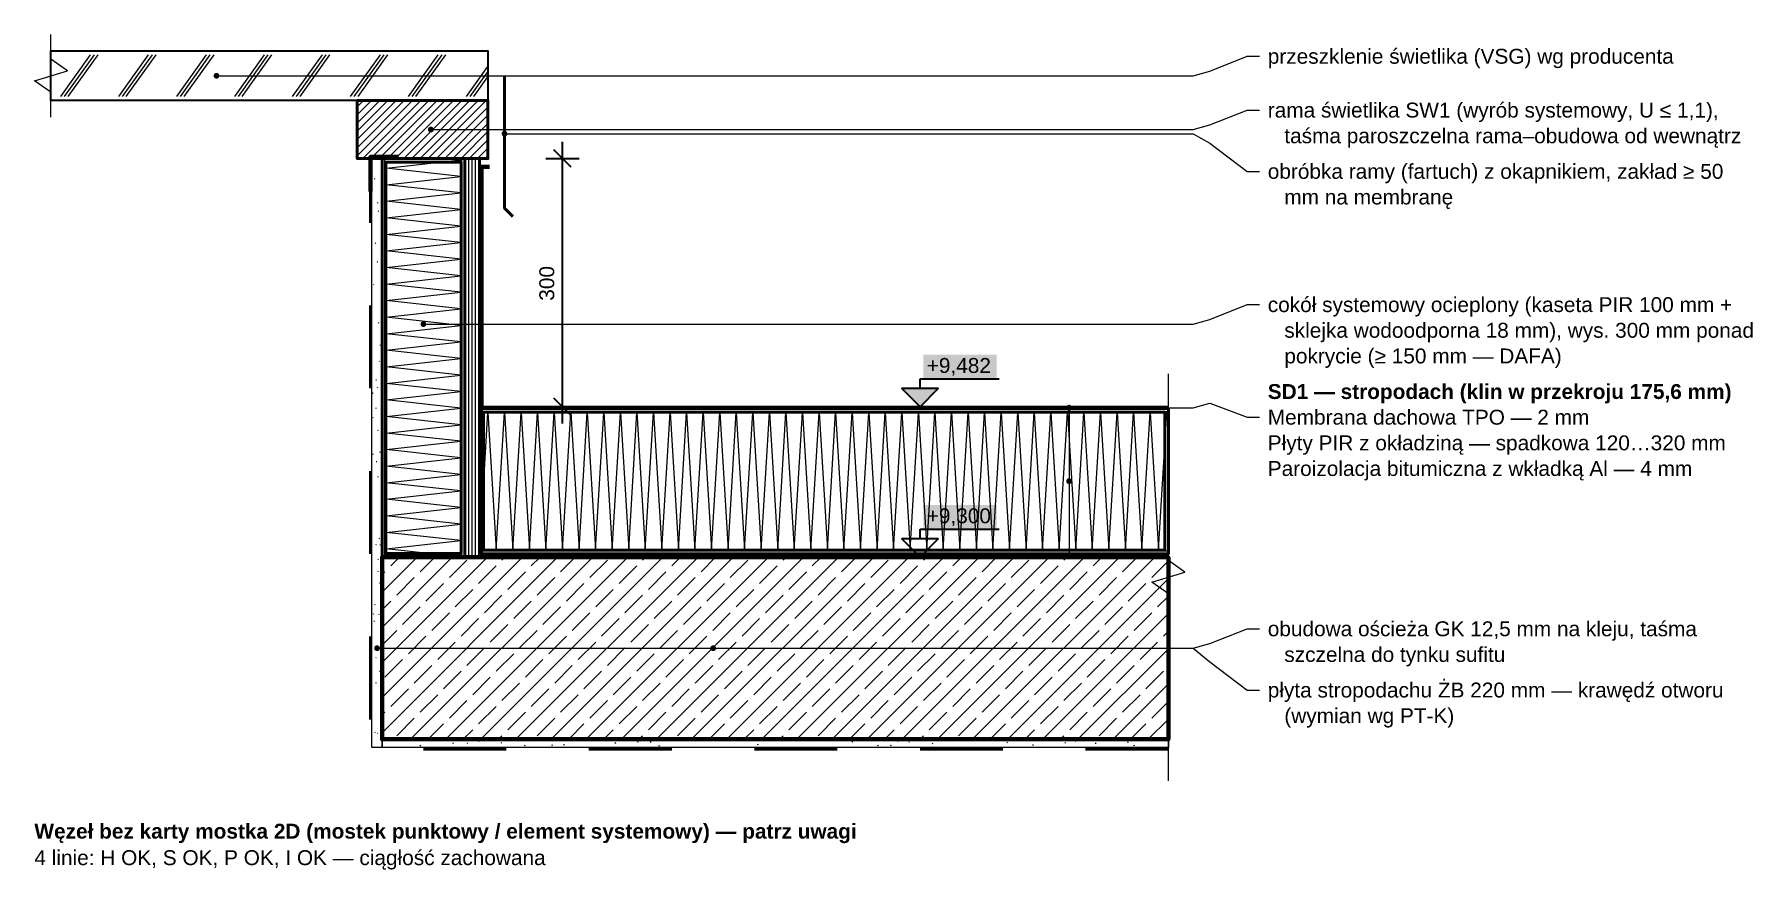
# Model space of a CAD drawing. Header units: metres. Extents: x -0.4 to 23.8, y -0.4 to 0.7.
# Drawn here: x 21.68 to 23.756, y -0.377 to 0.632 of the extents above.
import ezdxf

# ---------------------------------------------------------------- set-up
doc = ezdxf.new("R2010")
doc.units = ezdxf.units.M
doc.linetypes.add('KRESKOWA', pattern=[5.25, 4.2, -1.05])
for name, color, linetype, lineweight, true_color in [('A-DET-HYDRO', 5, 'Continuous', 50, 0x1565c0), ('A-DET-IZOL', 30, 'Continuous', 35, 0xef6c00), ('A-DET-PARO', 6, 'Continuous', 35, 0x7b1fa2), ('A-DET-SZCZEL', 1, 'KRESKOWA', 35, 0xd32f2f)]:
    doc.layers.add(name, color=color, linetype=linetype, lineweight=lineweight, true_color=true_color)
for name, color, linetype, lineweight in [('A-DET-OBROBKI', 7, 'Continuous', 35), ('A-DET-OPIS', 2, 'Continuous', 25), ('A-DET-PRZERWA', 8, 'Continuous', 25), ('A-DET-TASMA', 6, 'Continuous', 50), ('A-KRESKOWANIE', 8, 'Continuous', 18), ('A-MASKA', 7, 'Continuous', 18), ('A-OPISY', 2, 'Continuous', 25), ('A-RZEDNE', 1, 'Continuous', 25), ('A-SCIANY-IZOL', 4, 'Continuous', 35), ('A-SCIANY-KONSTR', 7, 'Continuous', 50), ('A-SCIANY-WYK', 8, 'Continuous', 18), ('A-WARSTWY', 8, 'Continuous', 25), ('A-WYMIARY', 1, 'Continuous', 25)]:
    doc.layers.add(name, color=color, linetype=linetype, lineweight=lineweight)
doc.styles.add('PL_ARIAL', font='arial.ttf')
doc.styles.add('PL_ARIAL_B', font='arialbd.ttf')

msp = doc.modelspace()

# ---------------------------------------------------------------- hatches: boundary and pattern name
at = {"layer": 'A-MASKA', "true_color": 0xffffff}
for points in [[(22.7544, 0.2146), (22.8431, 0.2146), (22.8431, 0.2446), (22.7544, 0.2446)], [(22.7544, 0.033), (22.8431, 0.033), (22.8431, 0.063), (22.7544, 0.063)]]:
    msp.add_hatch(color=7, dxfattribs=at).paths.add_polyline_path(points)
at = {"layer": 'A-OPISY', "true_color": 0x000000}
for points in [[(21.9039, 0.5816), (21.9038, 0.5825), (21.9034, 0.5833), (21.9029, 0.5841), (21.9021, 0.5846), (21.9013, 0.585), (21.9004, 0.5851), (21.8995, 0.585), (21.8986, 0.5846), (21.8979, 0.5841), (21.8974, 0.5833), (21.897, 0.5825), (21.8969, 0.5816), (21.897, 0.5807), (21.8974, 0.5798), (21.8979, 0.5791), (21.8986, 0.5785), (21.8995, 0.5782), (21.9004, 0.5781), (21.9013, 0.5782), (21.9021, 0.5785), (21.9029, 0.5791), (21.9034, 0.5798), (21.9038, 0.5807)], [(22.1629, 0.5166), (22.1628, 0.5175), (22.1624, 0.5183), (22.1619, 0.5191), (22.1611, 0.5196), (22.1603, 0.52), (22.1594, 0.5201), (22.1585, 0.52), (22.1576, 0.5196), (22.1569, 0.5191), (22.1564, 0.5183), (22.156, 0.5175), (22.1559, 0.5166), (22.156, 0.5157), (22.1564, 0.5148), (22.1569, 0.5141), (22.1576, 0.5135), (22.1585, 0.5132), (22.1594, 0.5131), (22.1603, 0.5132), (22.1611, 0.5135), (22.1619, 0.5141), (22.1624, 0.5148), (22.1628, 0.5157)], [(22.2519, 0.5116), (22.2518, 0.5125), (22.2514, 0.5133), (22.2509, 0.5141), (22.2501, 0.5146), (22.2493, 0.515), (22.2484, 0.5151), (22.2475, 0.515), (22.2466, 0.5146), (22.2459, 0.5141), (22.2454, 0.5133), (22.245, 0.5125), (22.2449, 0.5116), (22.245, 0.5107), (22.2454, 0.5098), (22.2459, 0.5091), (22.2466, 0.5085), (22.2475, 0.5082), (22.2484, 0.5081), (22.2493, 0.5082), (22.2501, 0.5085), (22.2509, 0.5091), (22.2514, 0.5098), (22.2518, 0.5107)], [(22.1539, 0.2816), (22.1538, 0.2825), (22.1534, 0.2833), (22.1529, 0.2841), (22.1521, 0.2846), (22.1513, 0.285), (22.1504, 0.2851), (22.1495, 0.285), (22.1486, 0.2846), (22.1479, 0.2841), (22.1474, 0.2833), (22.147, 0.2825), (22.1469, 0.2816), (22.147, 0.2807), (22.1474, 0.2798), (22.1479, 0.2791), (22.1486, 0.2785), (22.1495, 0.2782), (22.1504, 0.2781), (22.1513, 0.2782), (22.1521, 0.2785), (22.1529, 0.2791), (22.1534, 0.2798), (22.1538, 0.2807)], [(22.9339, 0.1806), (22.9338, 0.1815), (22.9334, 0.1823), (22.9329, 0.1831), (22.9321, 0.1836), (22.9313, 0.184), (22.9304, 0.1841), (22.9295, 0.184), (22.9286, 0.1836), (22.9279, 0.1831), (22.9274, 0.1823), (22.927, 0.1815), (22.9269, 0.1806), (22.927, 0.1797), (22.9274, 0.1788), (22.9279, 0.1781), (22.9286, 0.1775), (22.9295, 0.1772), (22.9304, 0.1771), (22.9313, 0.1772), (22.9321, 0.1775), (22.9329, 0.1781), (22.9334, 0.1788), (22.9338, 0.1797)], [(22.9339, 0.0918), (22.9338, 0.0927), (22.9334, 0.0935), (22.9329, 0.0943), (22.9321, 0.0948), (22.9313, 0.0952), (22.9304, 0.0953), (22.9295, 0.0952), (22.9286, 0.0948), (22.9279, 0.0943), (22.9274, 0.0935), (22.927, 0.0927), (22.9269, 0.0918), (22.927, 0.0909), (22.9274, 0.09), (22.9279, 0.0893), (22.9286, 0.0888), (22.9295, 0.0884), (22.9304, 0.0883), (22.9313, 0.0884), (22.9321, 0.0888), (22.9329, 0.0893), (22.9334, 0.09), (22.9338, 0.0909)], [(22.9339, 0.002), (22.9338, 0.0029), (22.9334, 0.0037), (22.9329, 0.0045), (22.9321, 0.005), (22.9313, 0.0054), (22.9304, 0.0055), (22.9295, 0.0054), (22.9286, 0.005), (22.9279, 0.0045), (22.9274, 0.0037), (22.927, 0.0029), (22.9269, 0.002), (22.927, 0.0011), (22.9274, 0.0002), (22.9279, -0.0005), (22.9286, -0.001), (22.9295, -0.0014), (22.9304, -0.0015), (22.9313, -0.0014), (22.9321, -0.001), (22.9329, -0.0005), (22.9334, 0.0002), (22.9338, 0.0011)], [(22.0979, -0.11), (22.0978, -0.1091), (22.0974, -0.1082), (22.0969, -0.1075), (22.0961, -0.107), (22.0953, -0.1066), (22.0944, -0.1065), (22.0935, -0.1066), (22.0926, -0.107), (22.0919, -0.1075), (22.0914, -0.1082), (22.091, -0.1091), (22.0909, -0.11), (22.091, -0.1109), (22.0914, -0.1118), (22.0919, -0.1125), (22.0926, -0.113), (22.0935, -0.1134), (22.0944, -0.1135), (22.0953, -0.1134), (22.0961, -0.113), (22.0969, -0.1125), (22.0974, -0.1118), (22.0978, -0.1109)], [(22.5039, -0.11), (22.5038, -0.1091), (22.5034, -0.1082), (22.5029, -0.1075), (22.5021, -0.107), (22.5013, -0.1066), (22.5004, -0.1065), (22.4995, -0.1066), (22.4986, -0.107), (22.4979, -0.1075), (22.4974, -0.1082), (22.497, -0.1091), (22.4969, -0.11), (22.497, -0.1109), (22.4974, -0.1118), (22.4979, -0.1125), (22.4986, -0.113), (22.4995, -0.1134), (22.5004, -0.1135), (22.5013, -0.1134), (22.5021, -0.113), (22.5029, -0.1125), (22.5034, -0.1118), (22.5038, -0.1109)]]:
    msp.add_hatch(color=7, dxfattribs=at).paths.add_polyline_path(points)
at = {"layer": 'A-RZEDNE', "true_color": 0x000000}
msp.add_hatch(color=7, dxfattribs=at).paths.add_polyline_path([(22.7504, 0.1816), (22.7724, 0.2036), (22.7284, 0.2036)])

# ---------------------------------------------------------------- linework, layer by layer
at = {"layer": 'A-DET-HYDRO', "linetype": 'Continuous', "lineweight": 70, "ltscale": 0.01, "true_color": 0x1565c0, "flags": 128}
for points in [[(23.0504, 0.1806), (22.2204, 0.1806), (22.2204, 0.4716), (22.2304, 0.4716)], [(22.2184, 0.1806), (23.0504, 0.1806)]]:
    msp.add_lwpolyline(points, dxfattribs=at)
at = {"layer": 'A-DET-IZOL', "lineweight": 50, "ltscale": 0.01, "true_color": 0xef6c00}
for points in [[(22.1959, 0.4771), (22.1959, 0.0045), (22.1049, 0.0045), (22.1049, 0.4771)], [(23.0459, 0.1751), (23.0459, 0.0085), (22.2229, 0.0085), (22.2229, 0.1751)]]:
    msp.add_lwpolyline(points, close=True, dxfattribs=at)
at = {"layer": 'A-DET-OBROBKI', "lineweight": 50, "ltscale": 0.01, "true_color": 0x000000}
msp.add_lwpolyline([(22.2484, 0.5816), (22.2484, 0.4216), (22.2584, 0.4116)], dxfattribs=at)
at = {"layer": 'A-DET-PARO', "linetype": 'Continuous', "lineweight": 50, "ltscale": 0.01, "true_color": 0x7b1fa2, "flags": 128}
for points in [[(23.0504, 0.002), (22.2204, 0.002), (22.2204, 0.2216)], [(22.2184, 0.002), (23.0504, 0.002)]]:
    msp.add_lwpolyline(points, dxfattribs=at)
at = {"layer": 'A-DET-PRZERWA', "lineweight": 25, "ltscale": 0.01, "true_color": 0x000000}
for points in [[(21.7004, 0.5316), (21.7004, 0.5616), (21.6804, 0.5756), (21.7204, 0.5876), (21.7004, 0.6016), (21.7004, 0.6316)], [(23.0504, -0.27), (23.0504, -0.0442), (23.0304, -0.0302), (23.0704, -0.0182), (23.0504, -0.0042), (23.0504, 0.2216)]]:
    msp.add_lwpolyline(points, dxfattribs=at)
at = {"layer": 'A-DET-SZCZEL', "linetype": 'KRESKOWA', "lineweight": 50, "ltscale": 0.01, "true_color": 0xd32f2f, "flags": 128}
msp.add_lwpolyline([(23.0504, -0.232), (22.0864, -0.232), (22.0864, 0.4616)], dxfattribs=at)
at = {"layer": 'A-DET-TASMA', "linetype": 'Continuous', "lineweight": 100, "ltscale": 0.01, "true_color": 0x7b1fa2, "flags": 128}
msp.add_lwpolyline([(22.0864, 0.4416), (22.0864, 0.4836), (22.1204, 0.4836)], dxfattribs=at)
at = {"layer": 'A-KRESKOWANIE', "lineweight": 25, "ltscale": 0.01}
for points in [[(21.7124, 0.5564), (21.7484, 0.6068)], [(21.7169, 0.5564), (21.7529, 0.6068)], [(21.7214, 0.5564), (21.7574, 0.6068)], [(21.7824, 0.5564), (21.8184, 0.6068)], [(21.7869, 0.5564), (21.8229, 0.6068)], [(21.7914, 0.5564), (21.8274, 0.6068)], [(21.8524, 0.5564), (21.8884, 0.6068)], [(21.8569, 0.5564), (21.8929, 0.6068)], [(21.8614, 0.5564), (21.8974, 0.6068)], [(21.9224, 0.5564), (21.9584, 0.6068)], [(21.9269, 0.5564), (21.9629, 0.6068)], [(21.9314, 0.5564), (21.9674, 0.6068)], [(21.9924, 0.5564), (22.0284, 0.6068)], [(21.9969, 0.5564), (22.0329, 0.6068)], [(22.0014, 0.5564), (22.0374, 0.6068)], [(22.0624, 0.5564), (22.0984, 0.6068)], [(22.0669, 0.5564), (22.1029, 0.6068)], [(22.0714, 0.5564), (22.1074, 0.6068)], [(22.1324, 0.5564), (22.1684, 0.6068)], [(22.1369, 0.5564), (22.1729, 0.6068)], [(22.1414, 0.5564), (22.1774, 0.6068)], [(22.2024, 0.5564), (22.2284, 0.5928)], [(22.2069, 0.5564), (22.2284, 0.5865)], [(22.2114, 0.5564), (22.2284, 0.5802)], [(22.0704, 0.4848), (22.1372, 0.5516)], [(22.0704, 0.4947), (22.1273, 0.5516)], [(22.0704, 0.5046), (22.1174, 0.5516)], [(22.0704, 0.5145), (22.1075, 0.5516)], [(22.0704, 0.5244), (22.0976, 0.5516)], [(22.0704, 0.5343), (22.0877, 0.5516)], [(22.0704, 0.5442), (22.0778, 0.5516)], [(22.0771, 0.4816), (22.1471, 0.5516)], [(22.087, 0.4816), (22.157, 0.5516)], [(22.0969, 0.4816), (22.1669, 0.5516)], [(22.1068, 0.4816), (22.1768, 0.5516)], [(22.1167, 0.4816), (22.1867, 0.5516)], [(22.1266, 0.4816), (22.1966, 0.5516)], [(22.1365, 0.4816), (22.2065, 0.5516)], [(22.1464, 0.4816), (22.2164, 0.5516)], [(22.1563, 0.4816), (22.2263, 0.5516)], [(22.1662, 0.4816), (22.2284, 0.5438)], [(22.1761, 0.4816), (22.2284, 0.5339)], [(22.186, 0.4816), (22.2284, 0.524)], [(22.1959, 0.4816), (22.2284, 0.5141)], [(22.2058, 0.4816), (22.2284, 0.5042)], [(22.1039, 0), (22.1039, 0.4816)], [(22.1954, 0), (22.1054, 0.01), (22.1954, 0.02), (22.1054, 0.03), (22.1954, 0.04), (22.1054, 0.05), (22.1954, 0.06), (22.1054, 0.07), (22.1954, 0.08), (22.1054, 0.09), (22.1954, 0.1), (22.1054, 0.11), (22.1954, 0.12), (22.1054, 0.13), (22.1954, 0.14), (22.1054, 0.15), (22.1954, 0.16), (22.1054, 0.17), (22.1954, 0.18), (22.1054, 0.19), (22.1954, 0.2), (22.1054, 0.21), (22.1954, 0.22), (22.1054, 0.23), (22.1954, 0.24), (22.1054, 0.25), (22.1954, 0.26), (22.1054, 0.27), (22.1954, 0.28), (22.1054, 0.29), (22.1954, 0.3), (22.1054, 0.31), (22.1954, 0.32), (22.1054, 0.33), (22.1954, 0.34), (22.1054, 0.35), (22.1954, 0.36), (22.1054, 0.37), (22.1954, 0.38), (22.1054, 0.39), (22.1954, 0.4), (22.1054, 0.41), (22.1954, 0.42), (22.1054, 0.43), (22.1954, 0.44), (22.1054, 0.45), (22.1954, 0.46), (22.1054, 0.47), (22.1954, 0.48), (22.1812, 0.4816)], [(22.1969, 0), (22.1969, 0.4816)], [(22.2014, 0), (22.2014, 0.4816)], [(22.2054, 0), (22.2054, 0.4816)], [(22.2094, 0), (22.2094, 0.4816)], [(22.2134, 0), (22.2134, 0.4816)], [(22.2157, 0.4816), (22.2284, 0.4943)], [(22.2174, 0), (22.2174, 0.4816)], [(22.2256, 0.4816), (22.2284, 0.4844)], [(22.0918, 0.4566), (22.0918, 0.4574)], [(22.0954, 0.4277), (22.0954, 0.4285)], [(22.0959, 0.4175), (22.0964, 0.4182)], [(22.0922, 0.379), (22.0927, 0.3796)], [(22.0952, 0.3564), (22.0945, 0.3567)], [(22.0906, 0.3289), (22.0901, 0.3295)], [(22.0964, 0.2828), (22.0964, 0.2836)], [(22.0985, 0.2557), (22.0986, 0.2565)], [(22.0975, 0.2363), (22.0968, 0.2367)], [(22.0929, 0.2141), (22.0937, 0.2143)], [(22.0896, 0.1979), (22.089, 0.1985)], [(22.0952, 0.2046), (22.0949, 0.2054)], [(22.0896, 0.1682), (22.0891, 0.1689)], [(22.0929, 0.1799), (22.0936, 0.1804)], [(22.2184, 0.1761), (23.0504, 0.1761)], [(22.2184, 0.009), (22.2184, 0.009), (22.2284, 0.1746), (22.2384, 0.009), (22.2484, 0.1746), (22.2584, 0.009), (22.2684, 0.1746), (22.2784, 0.009), (22.2884, 0.1746), (22.2984, 0.009), (22.3084, 0.1746), (22.3184, 0.009), (22.3284, 0.1746), (22.3384, 0.009), (22.3484, 0.1746), (22.3584, 0.009), (22.3684, 0.1746), (22.3784, 0.009), (22.3884, 0.1746), (22.3984, 0.009), (22.4084, 0.1746), (22.4184, 0.009), (22.4284, 0.1746), (22.4384, 0.009), (22.4484, 0.1746), (22.4584, 0.009), (22.4684, 0.1746), (22.4784, 0.009), (22.4884, 0.1746), (22.4984, 0.009), (22.5084, 0.1746), (22.5184, 0.009), (22.5284, 0.1746), (22.5384, 0.009), (22.5484, 0.1746), (22.5584, 0.009), (22.5684, 0.1746), (22.5784, 0.009), (22.5884, 0.1746), (22.5984, 0.009), (22.6084, 0.1746), (22.6184, 0.009), (22.6284, 0.1746), (22.6384, 0.009), (22.6484, 0.1746), (22.6584, 0.009), (22.6684, 0.1746), (22.6784, 0.009), (22.6884, 0.1746), (22.6984, 0.009), (22.7084, 0.1746), (22.7184, 0.009), (22.7284, 0.1746), (22.7384, 0.009), (22.7484, 0.1746), (22.7584, 0.009), (22.7684, 0.1746), (22.7784, 0.009), (22.7884, 0.1746), (22.7984, 0.009), (22.8084, 0.1746), (22.8184, 0.009), (22.8284, 0.1746), (22.8384, 0.009), (22.8484, 0.1746), (22.8584, 0.009), (22.8684, 0.1746), (22.8784, 0.009), (22.8884, 0.1746), (22.8984, 0.009), (22.9084, 0.1746), (22.9184, 0.009), (22.9284, 0.1746), (22.9384, 0.009), (22.9484, 0.1746), (22.9584, 0.009), (22.9684, 0.1746), (22.9784, 0.009), (22.9884, 0.1746), (22.9984, 0.009), (23.0084, 0.1746), (23.0184, 0.009), (23.0284, 0.1746), (23.0384, 0.009), (23.0484, 0.1746), (23.0504, 0.1415)], [(22.0957, 0.1528), (22.0954, 0.1536)], [(22.0986, 0.1264), (22.0979, 0.1269)], [(22.09, 0.1239), (22.0894, 0.1244)], [(22.0934, 0.1155), (22.0942, 0.1157)], [(22.0954, 0.0969), (22.0961, 0.0973)], [(22.0977, 0.0223), (22.0971, 0.0227)], [(22.0934, 0.015), (22.0939, 0.0157)], [(22.0985, 0.0143), (22.0983, 0.0151)], [(22.1004, -0.2121), (22.3125, 0)], [(22.1004, -0.1697), (22.2701, 0)], [(22.1004, -0.1273), (22.2277, 0)], [(22.1004, -0.0849), (22.1852, 0)], [(22.1004, -0.0424), (22.1428, 0)], [(22.111, -0.0106), (22.1216, 0)], [(22.1349, -0.22), (22.3549, 0)], [(22.1463, -0.0177), (22.164, 0)], [(22.1774, -0.22), (22.3974, 0)], [(22.2184, 0.0075), (23.0504, 0.0075)], [(22.2198, -0.22), (22.4398, 0)], [(22.2453, -0.0035), (22.2489, 0)], [(22.2622, -0.22), (22.4822, 0)], [(22.2807, -0.0106), (22.2913, 0)], [(22.3047, -0.22), (22.5247, 0)], [(22.3161, -0.0177), (22.3337, 0)], [(22.3471, -0.22), (22.5671, 0)], [(22.3895, -0.22), (22.6095, 0)], [(22.415, -0.0035), (22.4186, 0)], [(22.4319, -0.22), (22.6519, 0)], [(22.4504, -0.0106), (22.461, 0)], [(22.4744, -0.22), (22.6944, 0)], [(22.4858, -0.0177), (22.5034, 0)], [(22.5168, -0.22), (22.7368, 0)], [(22.5592, -0.22), (22.7792, 0)], [(22.5848, -0.0035), (22.5883, 0)], [(22.6016, -0.22), (22.8216, 0)], [(22.6201, -0.0106), (22.6307, 0)], [(22.6441, -0.22), (22.8641, 0)], [(22.6555, -0.0177), (22.6731, 0)], [(22.6865, -0.22), (22.9065, 0)], [(22.7289, -0.22), (22.9489, 0)], [(22.7545, -0.0035), (22.758, 0)], [(22.7713, -0.22), (22.9913, 0)], [(22.7898, -0.0106), (22.8004, 0)], [(22.8138, -0.22), (23.0338, 0)], [(22.8252, -0.0177), (22.8428, 0)], [(22.9242, -0.0035), (22.9277, 0)], [(22.9595, -0.0106), (22.9701, 0)], [(22.9949, -0.0177), (23.0126, 0)], [(22.0956, -0.0027), (22.0961, -0.0021)], [(22.0957, -0.0176), (22.0961, -0.0169)], [(22.1004, -0.0212), (22.1039, -0.0177)], [(22.1817, -0.0247), (22.2029, -0.0035)], [(22.2171, -0.0318), (22.2383, -0.0106)], [(22.2524, -0.0389), (22.2736, -0.0177)], [(22.3514, -0.0247), (22.3726, -0.0035)], [(22.3868, -0.0318), (22.408, -0.0106)], [(22.4221, -0.0389), (22.4433, -0.0177)], [(22.5211, -0.0247), (22.5423, -0.0035)], [(22.5565, -0.0318), (22.5777, -0.0106)], [(22.5918, -0.0389), (22.613, -0.0177)], [(22.6908, -0.0247), (22.712, -0.0035)], [(22.7262, -0.0318), (22.7474, -0.0106)], [(22.7615, -0.0389), (22.7827, -0.0177)], [(22.8605, -0.0247), (22.8817, -0.0035)], [(22.8959, -0.0318), (22.9171, -0.0106)], [(22.9312, -0.0389), (22.9524, -0.0177)], [(23.0302, -0.0247), (23.0504, -0.0046)], [(22.0968, -0.0313), (22.0975, -0.031)], [(22.1181, -0.046), (22.1393, -0.0247)], [(22.1534, -0.053), (22.1746, -0.0318)], [(22.1888, -0.0601), (22.21, -0.0389)], [(22.2878, -0.046), (22.309, -0.0247)], [(22.3231, -0.053), (22.3443, -0.0318)], [(22.3585, -0.0601), (22.3797, -0.0389)], [(22.4575, -0.046), (22.4787, -0.0247)], [(22.4928, -0.053), (22.514, -0.0318)], [(22.5282, -0.0601), (22.5494, -0.0389)], [(22.6272, -0.046), (22.6484, -0.0247)], [(22.6625, -0.053), (22.6837, -0.0318)], [(22.6979, -0.0601), (22.7191, -0.0389)], [(22.7969, -0.046), (22.8181, -0.0247)], [(22.8322, -0.053), (22.8535, -0.0318)], [(22.8562, -0.22), (23.0504, -0.0258)], [(22.8676, -0.0601), (22.8888, -0.0389)], [(22.9666, -0.046), (22.9878, -0.0247)], [(23.0019, -0.053), (23.0232, -0.0318)], [(22.092, -0.0579), (22.0918, -0.0571)], [(22.1004, -0.0636), (22.111, -0.053)], [(22.1251, -0.0813), (22.1463, -0.0601)], [(22.2241, -0.0672), (22.2453, -0.046)], [(22.2595, -0.0742), (22.2807, -0.053)], [(22.2948, -0.0813), (22.3161, -0.0601)], [(22.3938, -0.0672), (22.415, -0.046)], [(22.4292, -0.0742), (22.4504, -0.053)], [(22.4645, -0.0813), (22.4858, -0.0601)], [(22.5635, -0.0672), (22.5848, -0.046)], [(22.5989, -0.0742), (22.6201, -0.053)], [(22.6343, -0.0813), (22.6555, -0.0601)], [(22.7332, -0.0672), (22.7545, -0.046)], [(22.7686, -0.0742), (22.7898, -0.053)], [(22.804, -0.0813), (22.8252, -0.0601)], [(22.903, -0.0672), (22.9242, -0.046)], [(22.9383, -0.0742), (22.9595, -0.053)], [(22.9737, -0.0813), (22.9949, -0.0601)], [(23.0373, -0.0601), (23.0504, -0.047)], [(22.0904, -0.0691), (22.0899, -0.0685)], [(22.0903, -0.0771), (22.0911, -0.0771)], [(22.0967, -0.0694), (22.0968, -0.0686)], [(22.1605, -0.0884), (22.1817, -0.0672)], [(22.1958, -0.0955), (22.2171, -0.0742)], [(22.2312, -0.1025), (22.2524, -0.0813)], [(22.3302, -0.0884), (22.3514, -0.0672)], [(22.3656, -0.0955), (22.3868, -0.0742)], [(22.4009, -0.1025), (22.4221, -0.0813)], [(22.4999, -0.0884), (22.5211, -0.0672)], [(22.5353, -0.0955), (22.5565, -0.0742)], [(22.5706, -0.1025), (22.5918, -0.0813)], [(22.6696, -0.0884), (22.6908, -0.0672)], [(22.705, -0.0955), (22.7262, -0.0742)], [(22.7403, -0.1025), (22.7615, -0.0813)], [(22.8393, -0.0884), (22.8605, -0.0672)], [(22.8747, -0.0955), (22.8959, -0.0742)], [(22.8986, -0.22), (23.0504, -0.0682)], [(22.91, -0.1025), (22.9312, -0.0813)], [(23.009, -0.0884), (23.0302, -0.0672)], [(22.1004, -0.1061), (22.1181, -0.0884)], [(22.1322, -0.1167), (22.1534, -0.0955)], [(22.1676, -0.1237), (22.1888, -0.1025)], [(22.2666, -0.1096), (22.2878, -0.0884)], [(22.3019, -0.1167), (22.3231, -0.0955)], [(22.3373, -0.1237), (22.3585, -0.1025)], [(22.4363, -0.1096), (22.4575, -0.0884)], [(22.4716, -0.1167), (22.4928, -0.0955)], [(22.507, -0.1237), (22.5282, -0.1025)], [(22.606, -0.1096), (22.6272, -0.0884)], [(22.6413, -0.1167), (22.6625, -0.0955)], [(22.6767, -0.1237), (22.6979, -0.1025)], [(22.7757, -0.1096), (22.7969, -0.0884)], [(22.811, -0.1167), (22.8322, -0.0955)], [(22.8464, -0.1237), (22.8676, -0.1025)], [(22.9454, -0.1096), (22.9666, -0.0884)], [(22.9807, -0.1167), (23.0019, -0.0955)], [(23.0161, -0.1237), (23.0373, -0.1025)], [(23.0444, -0.0955), (23.0504, -0.0894)], [(22.0927, -0.1214), (22.0935, -0.1212)], [(22.0951, -0.1079), (22.0943, -0.1077)], [(22.1039, -0.145), (22.1251, -0.1237)], [(22.2029, -0.1308), (22.2241, -0.1096)], [(22.2383, -0.1379), (22.2595, -0.1167)], [(22.2736, -0.145), (22.2948, -0.1237)], [(22.3726, -0.1308), (22.3938, -0.1096)], [(22.408, -0.1379), (22.4292, -0.1167)], [(22.4433, -0.145), (22.4645, -0.1237)], [(22.5423, -0.1308), (22.5635, -0.1096)], [(22.5777, -0.1379), (22.5989, -0.1167)], [(22.613, -0.145), (22.6343, -0.1237)], [(22.712, -0.1308), (22.7332, -0.1096)], [(22.7474, -0.1379), (22.7686, -0.1167)], [(22.7827, -0.145), (22.804, -0.1237)], [(22.8817, -0.1308), (22.903, -0.1096)], [(22.9171, -0.1379), (22.9383, -0.1167)], [(22.941, -0.22), (23.0504, -0.1107)], [(22.9524, -0.145), (22.9737, -0.1237)], [(22.0975, -0.1378), (22.0983, -0.1375)], [(22.1393, -0.152), (22.1605, -0.1308)], [(22.1746, -0.1591), (22.1958, -0.1379)], [(22.21, -0.1662), (22.2312, -0.145)], [(22.309, -0.152), (22.3302, -0.1308)], [(22.3443, -0.1591), (22.3656, -0.1379)], [(22.3797, -0.1662), (22.4009, -0.145)], [(22.4787, -0.152), (22.4999, -0.1308)], [(22.514, -0.1591), (22.5353, -0.1379)], [(22.5494, -0.1662), (22.5706, -0.145)], [(22.6484, -0.152), (22.6696, -0.1308)], [(22.6837, -0.1591), (22.705, -0.1379)], [(22.7191, -0.1662), (22.7403, -0.145)], [(22.8181, -0.152), (22.8393, -0.1308)], [(22.8535, -0.1591), (22.8747, -0.1379)], [(22.8888, -0.1662), (22.91, -0.145)], [(22.9878, -0.152), (23.009, -0.1308)], [(23.0232, -0.1591), (23.0444, -0.1379)], [(22.0935, -0.152), (22.0935, -0.1512)], [(22.111, -0.1803), (22.1322, -0.1591)], [(22.2453, -0.1732), (22.2666, -0.152)], [(22.2807, -0.1803), (22.3019, -0.1591)], [(22.415, -0.1732), (22.4363, -0.152)], [(22.4504, -0.1803), (22.4716, -0.1591)], [(22.5848, -0.1732), (22.606, -0.152)], [(22.6201, -0.1803), (22.6413, -0.1591)], [(22.7545, -0.1732), (22.7757, -0.152)], [(22.7898, -0.1803), (22.811, -0.1591)], [(22.9242, -0.1732), (22.9454, -0.152)], [(22.9595, -0.1803), (22.9807, -0.1591)], [(22.9835, -0.22), (23.0504, -0.1531)], [(22.1463, -0.1874), (22.1676, -0.1662)], [(22.1817, -0.1945), (22.2029, -0.1732)], [(22.2171, -0.2015), (22.2383, -0.1803)], [(22.3161, -0.1874), (22.3373, -0.1662)], [(22.3514, -0.1945), (22.3726, -0.1732)], [(22.3868, -0.2015), (22.408, -0.1803)], [(22.4858, -0.1874), (22.507, -0.1662)], [(22.5211, -0.1945), (22.5423, -0.1732)], [(22.5565, -0.2015), (22.5777, -0.1803)], [(22.6555, -0.1874), (22.6767, -0.1662)], [(22.6908, -0.1945), (22.712, -0.1732)], [(22.7262, -0.2015), (22.7474, -0.1803)], [(22.8252, -0.1874), (22.8464, -0.1662)], [(22.8605, -0.1945), (22.8817, -0.1732)], [(22.8959, -0.2015), (22.9171, -0.1803)], [(22.9949, -0.1874), (23.0161, -0.1662)], [(23.0302, -0.1945), (23.0504, -0.1743)], [(22.1004, -0.1909), (22.1039, -0.1874)], [(22.1181, -0.2157), (22.1393, -0.1945)], [(22.1562, -0.22), (22.1746, -0.2015)], [(22.2524, -0.2086), (22.2736, -0.1874)], [(22.2878, -0.2157), (22.309, -0.1945)], [(22.3259, -0.22), (22.3443, -0.2015)], [(22.4221, -0.2086), (22.4433, -0.1874)], [(22.4575, -0.2157), (22.4787, -0.1945)], [(22.4956, -0.22), (22.514, -0.2015)], [(22.5918, -0.2086), (22.613, -0.1874)], [(22.6272, -0.2157), (22.6484, -0.1945)], [(22.6653, -0.22), (22.6837, -0.2015)], [(22.7615, -0.2086), (22.7827, -0.1874)], [(22.7969, -0.2157), (22.8181, -0.1945)], [(22.835, -0.22), (22.8535, -0.2015)], [(22.9312, -0.2086), (22.9524, -0.1874)], [(22.9666, -0.2157), (22.9878, -0.1945)], [(23.0047, -0.22), (23.0232, -0.2015)], [(23.0259, -0.22), (23.0504, -0.1955)], [(22.0925, -0.212), (22.092, -0.2114)], [(22.0949, -0.2132), (22.0955, -0.2127)], [(22.1466, -0.2282), (22.1473, -0.2272)], [(22.186, -0.2245), (22.1871, -0.2242)], [(22.1986, -0.22), (22.21, -0.2086)], [(22.2031, -0.2246), (22.2042, -0.2241)], [(22.2174, -0.2227), (22.2179, -0.2216)], [(22.241, -0.22), (22.2453, -0.2157)], [(22.2453, -0.2248), (22.2442, -0.2244)], [(22.2728, -0.2279), (22.2732, -0.2268)], [(22.3059, -0.2276), (22.3063, -0.2264)], [(22.3206, -0.2269), (22.3203, -0.2258)], [(22.3683, -0.22), (22.3797, -0.2086)], [(22.3827, -0.2249), (22.3819, -0.224)], [(22.4097, -0.2239), (22.4095, -0.2227)], [(22.4107, -0.22), (22.415, -0.2157)], [(22.4244, -0.2234), (22.4255, -0.2228)], [(22.4349, -0.228), (22.4359, -0.2274)], [(22.538, -0.22), (22.5494, -0.2086)], [(22.5539, -0.2263), (22.5551, -0.226)], [(22.5804, -0.22), (22.5848, -0.2157)], [(22.6683, -0.2234), (22.669, -0.2224)], [(22.6996, -0.2282), (22.6992, -0.2271)], [(22.7077, -0.22), (22.7191, -0.2086)], [(22.715, -0.2278), (22.7154, -0.2266)], [(22.7234, -0.2225), (22.724, -0.2214)], [(22.7376, -0.224), (22.7371, -0.2229)], [(22.7501, -0.22), (22.7545, -0.2157)], [(22.7648, -0.2255), (22.7657, -0.2246)], [(22.8552, -0.2243), (22.8561, -0.2235)], [(22.8774, -0.22), (22.8888, -0.2086)], [(22.8872, -0.2271), (22.886, -0.227)], [(22.9198, -0.22), (22.9242, -0.2157)], [(22.9261, -0.2246), (22.9251, -0.2239)], [(22.9391, -0.2226), (22.938, -0.2221)], [(22.9619, -0.2247), (22.9631, -0.2247)], [(23.0013, -0.2239), (23.0018, -0.2227)], [(23.0087, -0.2275), (23.0098, -0.2269)], [(23.0471, -0.22), (23.0504, -0.2167)]]:
    msp.add_lwpolyline(points, dxfattribs=at)
at = {"layer": 'A-OPISY', "lineweight": 18, "ltscale": 0.01}
for points in [[(21.9004, 0.5816), (23.0804, 0.5816), (23.1004, 0.5872), (23.1454, 0.6051), (23.1604, 0.6051)], [(22.1594, 0.5166), (23.0804, 0.5166), (23.1004, 0.5222), (23.1454, 0.5401), (23.1604, 0.5401)], [(22.2484, 0.5116), (23.0804, 0.5116), (23.1004, 0.5002), (23.1454, 0.4661), (23.1604, 0.4661)], [(22.1504, 0.2816), (23.0804, 0.2816), (23.1004, 0.2872), (23.1454, 0.3051), (23.1604, 0.3051)], [(22.9304, 0.1806), (23.0804, 0.1806), (23.1004, 0.1862), (23.1454, 0.1691), (23.1604, 0.1691)], [(22.9304, 0.1806), (22.9304, 0.0918), (22.9304, 0.002)], [(22.0944, -0.11), (23.0804, -0.11), (23.1004, -0.1044), (23.1454, -0.0865), (23.1604, -0.0865)], [(22.5004, -0.11), (23.0804, -0.11), (23.1004, -0.1264), (23.1454, -0.1605), (23.1604, -0.1605)]]:
    msp.add_lwpolyline(points, dxfattribs=at)
at = {"layer": 'A-RZEDNE', "lineweight": 35, "ltscale": 0.01}
for points in [[(22.7504, 0.2036), (22.7504, 0.2156)], [(22.7504, 0.2156), (22.8461, 0.2156)], [(22.7254, 0.1816), (22.7804, 0.1816)], [(22.7504, 0.022), (22.7504, 0.034)], [(22.7504, 0.034), (22.8461, 0.034)], [(22.7254, 0), (22.7804, 0)]]:
    msp.add_lwpolyline(points, dxfattribs=at)
for points in [[(22.7504, 0.1816), (22.7724, 0.2036), (22.7284, 0.2036)], [(22.7504, 0), (22.7724, 0.022), (22.7284, 0.022)]]:
    msp.add_lwpolyline(points, close=True, dxfattribs=at)
at = {"layer": 'A-SCIANY-IZOL', "lineweight": 50, "ltscale": 0.01}
for points in [[(22.1004, 0.4816), (22.1004, 0.4816), (22.1004, 0.4816), (22.2004, 0.4816), (22.2004, 0.4816), (22.2004, 0.4816), (22.2004, 0), (22.2004, 0), (22.2004, 0), (22.1004, 0), (22.1004, 0), (22.1004, 0)], [(22.2184, 0.1796), (22.2184, 0.1796), (22.2184, 0.1796), (23.0504, 0.1796), (23.0504, 0.1796), (23.0504, 0.1796), (23.0504, 0.004), (23.0504, 0.004), (23.0504, 0.004), (22.2184, 0.004), (22.2184, 0.004), (22.2184, 0.004)]]:
    msp.add_lwpolyline(points, close=True, dxfattribs=at)
at = {"layer": 'A-SCIANY-KONSTR', "lineweight": 50, "ltscale": 0.01}
msp.add_lwpolyline([(22.0704, 0.5516), (22.0704, 0.5516), (22.0704, 0.5516), (22.2284, 0.5516), (22.2284, 0.5516), (22.2284, 0.5516), (22.2284, 0.4816), (22.2284, 0.4816), (22.2284, 0.4816), (22.0704, 0.4816), (22.0704, 0.4816), (22.0704, 0.4816)], close=True, dxfattribs=at)
at = {"layer": 'A-SCIANY-KONSTR', "lineweight": 70, "ltscale": 0.01}
msp.add_lwpolyline([(22.1004, 0), (22.1004, 0), (22.1004, 0), (23.0504, 0), (23.0504, 0), (23.0504, 0), (23.0504, -0.22), (23.0504, -0.22), (23.0504, -0.22), (22.1004, -0.22), (22.1004, -0.22), (22.1004, -0.22)], close=True, dxfattribs=at)
at = {"layer": 'A-SCIANY-WYK', "lineweight": 25, "ltscale": 0.01}
for points in [[(22.0879, -0.23), (22.0879, -0.23), (22.0879, 0.4816), (22.0879, 0.4816), (22.0879, 0.4816), (22.1004, 0.4816), (22.1004, 0.4816), (22.1004, 0.4816), (22.1004, -0.23), (22.1004, -0.23), (22.1004, -0.23), (22.0879, -0.23)], [(22.1004, -0.22), (22.1004, -0.22), (23.0504, -0.22), (23.0504, -0.22), (23.0504, -0.22), (23.0504, -0.23), (23.0504, -0.23), (23.0504, -0.23), (22.1004, -0.23), (22.1004, -0.23), (22.1004, -0.23), (22.1004, -0.22)]]:
    msp.add_lwpolyline(points, close=True, dxfattribs=at)
at = {"layer": 'A-WARSTWY', "lineweight": 35, "ltscale": 0.01}
for points in [[(21.7004, 0.5516), (21.7004, 0.5516), (21.7004, 0.6116), (21.7004, 0.6116), (21.7004, 0.6116), (22.2284, 0.6116), (22.2284, 0.6116), (22.2284, 0.6116), (22.2284, 0.5516), (22.2284, 0.5516), (22.2284, 0.5516), (21.7004, 0.5516)], [(22.2004, 0.4816), (22.2004, 0.4816), (22.2004, 0.4816), (22.2184, 0.4816), (22.2184, 0.4816), (22.2184, 0.4816), (22.2184, 0), (22.2184, 0), (22.2184, 0), (22.2004, 0), (22.2004, 0), (22.2004, 0)]]:
    msp.add_lwpolyline(points, close=True, dxfattribs=at)
at = {"layer": 'A-WYMIARY', "lineweight": 35, "ltscale": 0.01}
for points in [[(22.3184, 0.1616), (22.3184, 0.5016)], [(22.2984, 0.4816), (22.3384, 0.4816)], [(22.329, 0.471), (22.3078, 0.4922)], [(22.329, 0.171), (22.3078, 0.1922)], [(22.2984, 0.1816), (22.3384, 0.1816)]]:
    msp.add_lwpolyline(points, dxfattribs=at)

# ---------------------------------------------------------------- texts
at = {"layer": 'A-DET-OPIS', "style": 'PL_ARIAL_B'}
msp.add_text('Węzeł bez karty mostka 2D (mostek punktowy / element systemowy) — patrz uwagi', height=0.018, dxfattribs=at).set_placement((21.6804, -0.34))
at = {"layer": 'A-DET-OPIS', "true_color": 0x1a7f37, "style": 'PL_ARIAL'}
msp.add_text('4 linie: H OK, S OK, P OK, I OK — ciągłość zachowana', height=0.018, dxfattribs=at).set_placement((21.6804, -0.372))
at = {"layer": 'A-OPISY'}
for s, style, p in [('przeszklenie świetlika (VSG) wg producenta', 'PL_ARIAL', (23.1704, 0.5961)), ('rama świetlika SW1 (wyrób systemowy, U ≤ 1,1),', 'PL_ARIAL', (23.1704, 0.5311)), ('taśma paroszczelna rama–obudowa od wewnątrz', 'PL_ARIAL', (23.1904, 0.5001)), ('obróbka ramy (fartuch) z okapnikiem, zakład ≥ 50', 'PL_ARIAL', (23.1704, 0.4571)), ('mm na membranę', 'PL_ARIAL', (23.1904, 0.4261)), ('cokół systemowy ocieplony (kaseta PIR 100 mm +', 'PL_ARIAL', (23.1704, 0.2961)), ('sklejka wodoodporna 18 mm), wys. 300 mm ponad', 'PL_ARIAL', (23.1904, 0.2651)), ('pokrycie (≥ 150 mm — DAFA)', 'PL_ARIAL', (23.1904, 0.2341)), ('SD1 — stropodach (klin w przekroju 175,6 mm)', 'PL_ARIAL_B', (23.1704, 0.1911)), ('Membrana dachowa TPO — 2 mm', 'PL_ARIAL', (23.1704, 0.1601)), ('Płyty PIR z okładziną — spadkowa 120…320 mm', 'PL_ARIAL', (23.1704, 0.1291)), ('Paroizolacja bitumiczna z wkładką Al — 4 mm', 'PL_ARIAL', (23.1704, 0.0981)), ('obudowa ościeża GK 12,5 mm na kleju, taśma', 'PL_ARIAL', (23.1704, -0.0955)), ('szczelna do tynku sufitu', 'PL_ARIAL', (23.1904, -0.1265)), ('płyta stropodachu ŻB 220 mm — krawędź otworu', 'PL_ARIAL', (23.1704, -0.1695)), ('(wymian wg PT-K)', 'PL_ARIAL', (23.1904, -0.2005))]:
    msp.add_text(s, height=0.018, dxfattribs=dict(at, style=style)).set_placement(p)
at = {"layer": 'A-RZEDNE', "style": 'PL_ARIAL'}
for s, p in [('+9,482', (22.7584, 0.2226)), ('+9,300', (22.7584, 0.041))]:
    msp.add_text(s, height=0.018, dxfattribs=at).set_placement(p)
at = {"layer": 'A-WYMIARY', "style": 'PL_ARIAL'}
msp.add_text('300', height=0.018, rotation=90, dxfattribs=at).set_placement((22.3084, 0.3098))

doc.saveas('drawing.dxf')
